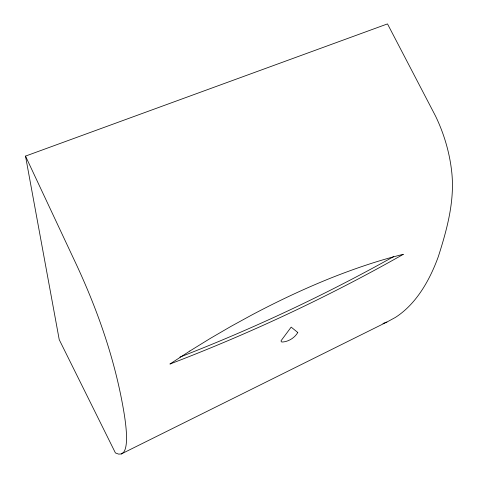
<?xml version="1.0" encoding="UTF-8"?>
<svg xmlns="http://www.w3.org/2000/svg" width="478" height="478" viewBox="0 0 478 478"><rect width="100%" height="100%" fill="white"/><g stroke="black" fill="none" stroke-linecap="round" stroke-linejoin="round"><path stroke-width="0.72" d="M121.251 453.975L123.455 452.445A429.125 44.101 67.7 0 0 123.115 407.555C114.356 358.07 97.643 310.389 76.54 264.896L25.507 156.103L387.497 23.9L435.524 116.04C444.116 133.822 449.756 153.05 451.812 172.701C454.751 201.304 446.93 229.727 438.29 256.71A377.453 155.523 74.1 0 1 395.312 317.476L386.917 322.041L121.251 453.975L118.556 454.1L115.413 452.923L59.224 339.649L25.507 156.103M393.735 256.567C324.944 295.046 253.4 328.583 179.919 357.084M382.962 323.504L386.917 322.041M297.776 332.485C294.723 337.91 288.12 341.919 281.883 342.045L281.201 341.555L281.076 340.718L291.168 327.125L297.776 332.485M189.832 351.031L169.905 364.057C250.317 333.327 328.488 296.713 403.396 254.284C379.305 260.211 355.787 268.212 332.718 277.294A383.242 143.37 -34.2 0 0 251.721 315.02L230.922 326.414L210.23 338.448L189.832 351.031"/></g></svg>
